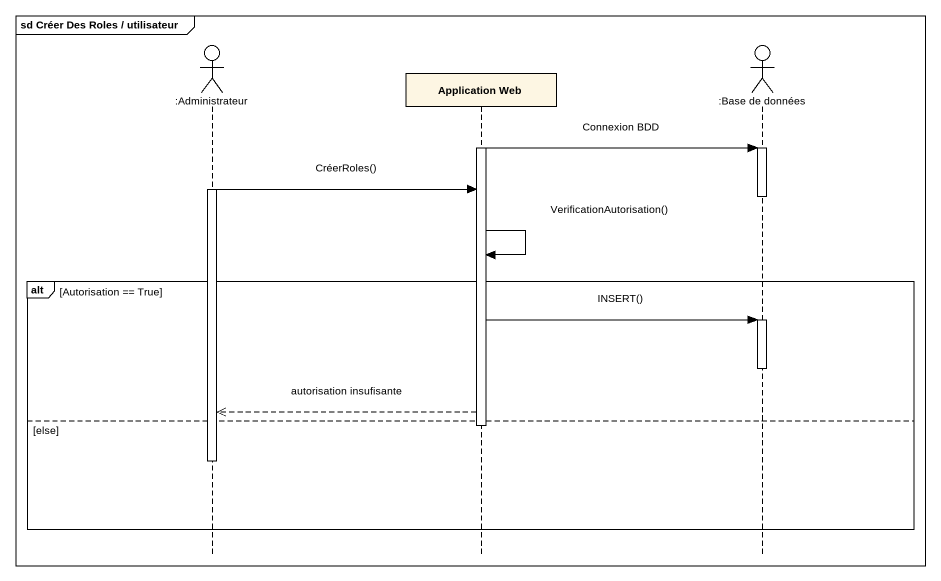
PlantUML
@startuml
mainframe sd Créer Des Roles / utilisateur
hide footbox
actor ":Administrateur" as Administrateur
participant "Application Web" as Application_Web
actor ":Base de données" as Base_de_données

activate Application_Web
Application_Web -> Base_de_données : Connexion BDD
activate Base_de_données
activate Administrateur
Administrateur -> Application_Web : CréerRoles()
deactivate Base_de_données
Application_Web -> Application_Web : VerificationAutorisation()
alt Autorisation == True
  Application_Web -> Base_de_données : INSERT()
  activate Base_de_données
  deactivate Base_de_données
  Application_Web -->> Administrateur : autorisation insufisante
else else
  deactivate Application_Web
  deactivate Administrateur
end
@enduml
